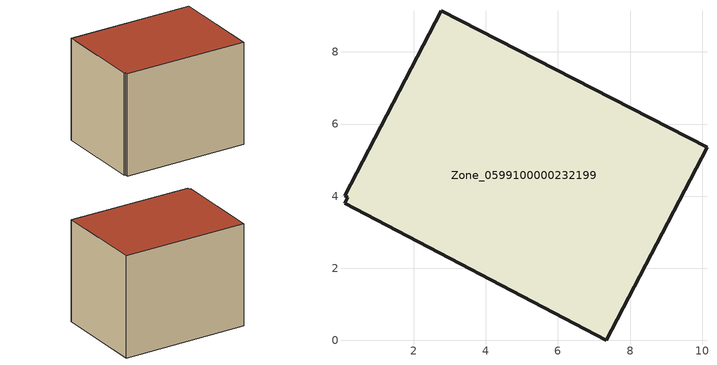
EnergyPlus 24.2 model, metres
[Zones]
Zone_0599100000232199
 floor ground (C_G): 10.13,5.35 7.35,0 0.08,3.8 0.17,3.96 0.09,4.01 2.76,9.15 z0
 wall outside (C_F): 10.13,5.35 2.76,9.15 0.09,4.01 0.17,3.96 0.08,3.8 7.35,0 10.13,5.35 z0:6.69
 roof outside (C_R): 7.35,0 10.13,5.35 2.76,9.15 0.09,4.01 0.17,3.96 0.08,3.8 z6.69
[BUILDING]
Pand.0599100000232199: North Axis=0; Terrain=City; Loads Convergence Tolerance Value=0.04; Temperature Convergence Tolerance Value=0.4; Solar Distribution=FullExterior; Maximum Number of Warmup Days=25; Minimum Number of Warmup Days=1
[Site:Location]
Rotterdam.The.Hague.AP_ZH_NLD Design_Conditions: Latitude=51.96; Longitude=4.45; Time Zone=1; Elevation=-4.5
[SITE:GROUNDTEMPERATURE:BUILDINGSURFACE]
18, 18, 18, 18, 18, 18, 18, 18, 18, 18, 18, 18
[MATERIAL] Thermal Absorptance=0.9; Solar Absorptance=0.7; Visible Absorptance=0.7
Name | Roughness | Thickness | Conductivity | Density | Specific Heat
G.TI.1946-1964 | MediumSmooth | 0.15 | 1 | 540 | 1210
F.TI.1946-1964 | Rough | 0.3 | 0.857143 | 1920 | 840
R.TI.1946-1964 | MediumRough | 0.2 | 0.277778 | 1500 | 1000
[CONSTRUCTION]
C_G: G.TI.1946-1964
C_F: F.TI.1946-1964
C_R: R.TI.1946-1964
[ZONE]
Zone_0599100000232199: Type=1; Multiplier=1; Ceiling Height=Autocalculate; Volume=Autocalculate; Floor Area=autocalculate; Part of Total Floor Area=Yes
[ZONEINFILTRATION:DESIGNFLOWRATE]
Infil_Zone_0599100000232199: Zone or ZoneList or Space or SpaceList=Zone_0599100000232199; Schedule=AlwaysOn; Design Flow Rate Calculation Method=Flow/Area; Flow Rate per Floor Area=0.003; Constant Term Coefficient=1; Temperature Term Coefficient=0; Velocity Term Coefficient=0; Velocity Squared Term Coefficient=0
[HVACTEMPLATE:ZONE:IDEALLOADSAIRSYSTEM]
Zone_0599100000232199: Maximum Heating Supply Air Temperature=50; Minimum Cooling Supply Air Temperature=13; Maximum Heating Supply Air Humidity Ratio=0.0156; Minimum Cooling Supply Air Humidity Ratio=0.0077; Heating Limit=NoLimit; Cooling Limit=NoLimit; Dehumidification Control Type=ConstantSensibleHeatRatio; Cooling Sensible Heat Ratio=0.7; Dehumidification Setpoint=60; Humidification Control Type=None; Humidification Setpoint=30; Outdoor Air Method=None; Outdoor Air Flow Rate per Person=0.00944; Outdoor Air Flow Rate per Zone Floor Area=0; Outdoor Air Flow Rate per Zone=0; Demand Controlled Ventilation Type=None; Outdoor Air Economizer Type=NoEconomizer; Heat Recovery Type=None; Sensible Heat Recovery Effectiveness=0.7; Latent Heat Recovery Effectiveness=0.65
[ZONECONTROL:THERMOSTAT]
ThermostatControl_Zone_0599100000232199: Zone or ZoneList=Zone_0599100000232199; Control Type Schedule=DualSetpointControlType; Control 1=Thermostat_Zone_0599100000232199; Temperature Difference Between Cutout And Setpoint=0
[THERMOSTATSETPOINT:DUALSETPOINT]
Thermostat_Zone_0599100000232199: Heating Setpoint Temperature Schedule=HeatingSetpoint_Zone_0599100000232199; Cooling Setpoint Temperature Schedule=CoolingSetpoint_Zone_0599100000232199
[SCHEDULE:COMPACT]
HeatingSetpoint_Zone_0599100000232199: Through: 12/31, For: AllDays, Until: 24:00, 21
CoolingSetpoint_Zone_0599100000232199: Through: 12/31, For: AllDays, Until: 24:00, 24
DualSetpointControlType: Through: 12/31, For: AllDays, Until: 24:00, 4
AlwaysOn: Through: 12/31, For: AllDays, Until: 24:00, 1
